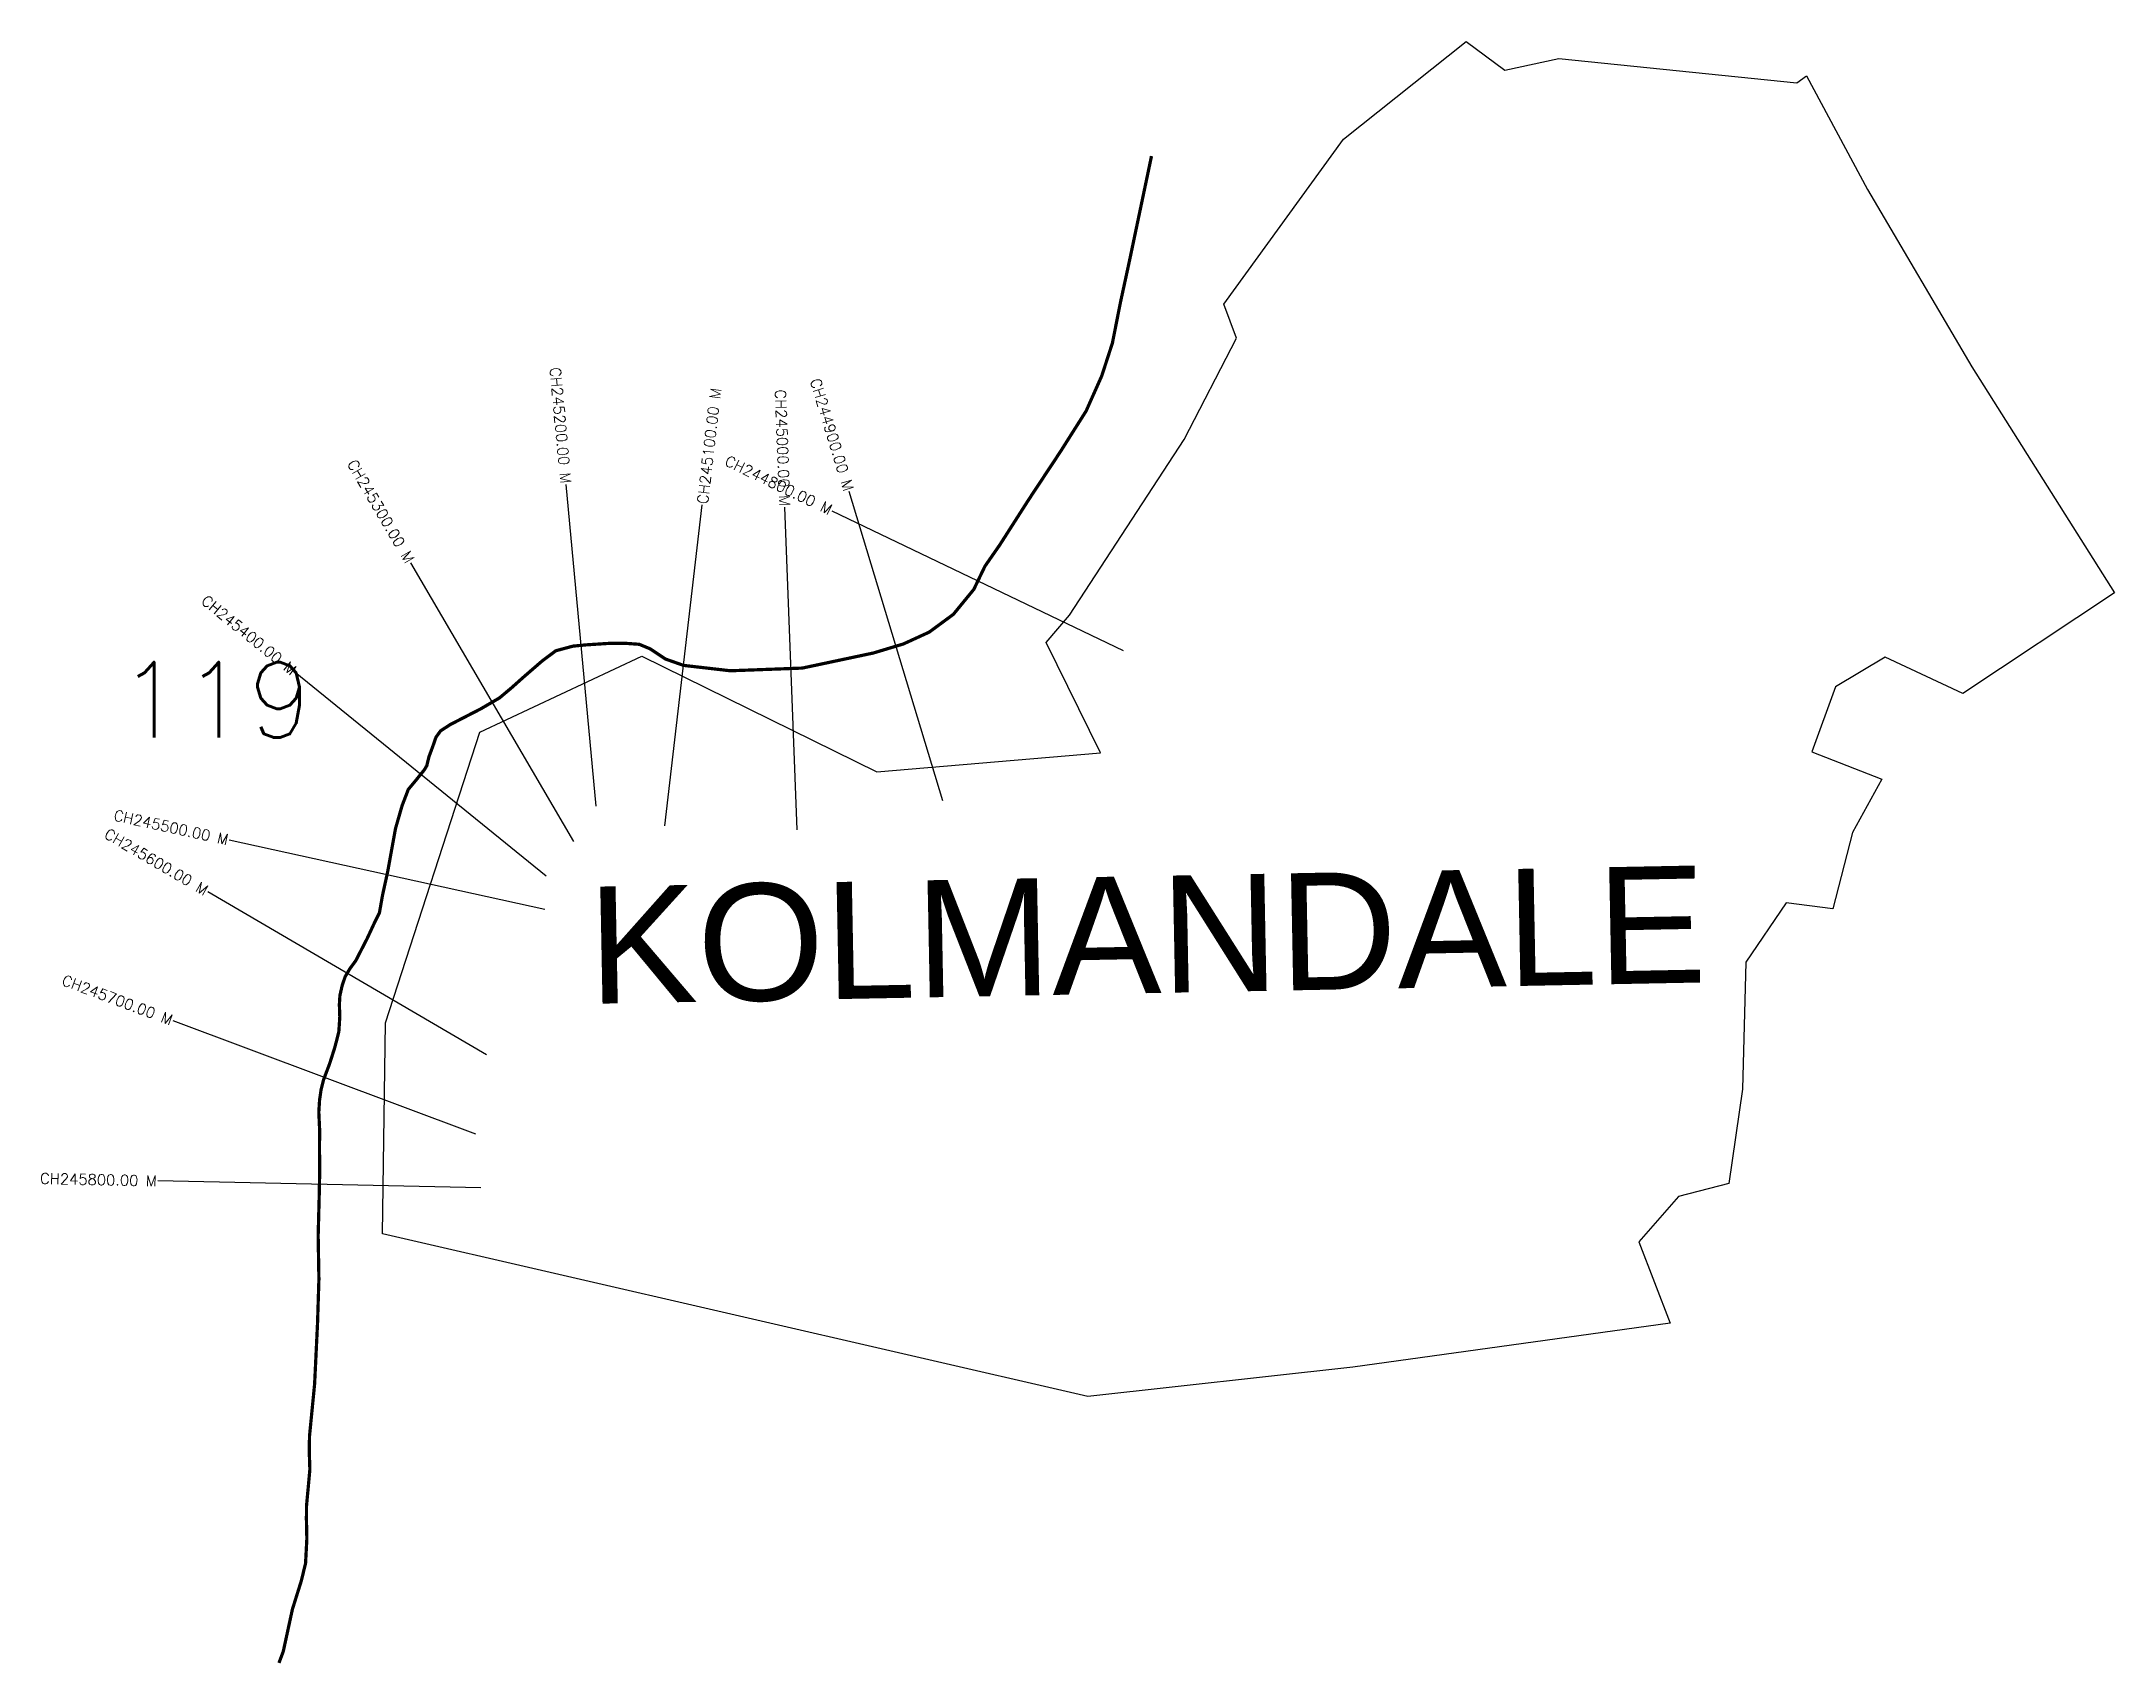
# Model space of a CAD drawing. Header units: metres. Extents: x 278492 to 280417, y 2046217 to 2047724.
import ezdxf
from ezdxf.enums import TextEntityAlignment as Align

# ---------------------------------------------------------------- set-up
doc = ezdxf.new("R2010")
doc.units = ezdxf.units.M
for name, color, linetype in [('CS', 134, 'Continuous'), ('CSMark', 6, 'Continuous'), ('NATURALLY PROTECTED', 3, 'Continuous'), ('village', 3, 'Continuous'), ('VILLAGE NAME', 250, 'Continuous')]:
    doc.layers.add(name, color=color, linetype=linetype)
doc.styles.get("Standard").update_dxf_attribs({"font": 'simplex.shx'})

msp = doc.modelspace()

# ---------------------------------------------------------------- linework, layer by layer
at = {"color": 6, "flags": 128}
msp.add_lwpolyline([(279814.8, 2047724.4), (279850.7, 2047697.6)], dxfattribs=at)
at = {"layer": 'CS'}
for p, q in [((279006.8, 2047014), (278978.9, 2047312.7)), ((279070.7, 2046995.8), (279105.4, 2047293.8)), ((279328.8, 2047019.1), (279241.8, 2047306.2)), ((279193.4, 2046992), (279182, 2047291.8)), ((279496.5, 2047158.2), (279226.1, 2047288.2)), ((278986.1, 2046981.2), (278834.8, 2047240.2)), ((278960.4, 2046949.1), (278727.4, 2047138.1)), ((278959.2, 2046918.2), (278666.1, 2046982.5)), ((278905, 2046783), (278646.1, 2046934.4)), ((278895, 2046709.5), (278614.1, 2046814.6)), ((278899.8, 2046659.4), (278599.9, 2046665.9))]:
    msp.add_line(p, q, dxfattribs=at)
at = {"layer": 'NATURALLY PROTECTED', "const_width": 3, "flags": 128}
msp.add_lwpolyline([(279522.5, 2047617.9), (279502, 2047520.4), (279493.6, 2047481.7), (279486.2, 2047444.2), (279476.3, 2047413.7), (279461.8, 2047381.1), (279437.9, 2047343.3), (279408.5, 2047298.8), (279381.6, 2047256.7), (279367.9, 2047237), (279357.5, 2047215.4), (279338.5, 2047192.2), (279316.1, 2047175.7), (279292.1, 2047164.7), (279264.2, 2047156.3), (279198.2, 2047142.3), (279131.5, 2047139.8), (279088, 2047144.8), (279071.2, 2047150.7), (279056.9, 2047160.2), (279046.8, 2047164.4), (279032.8, 2047165.4), (279018, 2047165.2), (278997.9, 2047163.9), (278985.4, 2047162.7), (278969.4, 2047158.4), (278956.8, 2047149), (278939.7, 2047134.2), (278928.4, 2047124.1), (278917.1, 2047114.6), (278899.8, 2047104.5), (278871.3, 2047089.8), (278862.4, 2047084), (278858.1, 2047078.1), (278855.2, 2047069.7), (278851.5, 2047059.7), (278849.6, 2047051.7), (278847.3, 2047047.8), (278839.3, 2047037.9), (278832.4, 2047029.6), (278826.6, 2047014.4), (278820.5, 2046993.2), (278813.2, 2046952.9), (278808.5, 2046931.5), (278805.6, 2046915.1), (278800.6, 2046904.9), (278794.2, 2046891.1), (278783.6, 2046870.5), (278778.1, 2046863), (278773.8, 2046855.7), (278771, 2046847.5), (278768.9, 2046838.2), (278768.4, 2046829.6), (278768.8, 2046818.4), (278767.9, 2046804.6), (278764.3, 2046790.4), (278759.3, 2046774.7), (278753.6, 2046759.6), (278751.4, 2046750.6), (278750, 2046741), (278749.3, 2046729.8), (278750.1, 2046712.6), (278749.9, 2046695.7), (278750.2, 2046677.8), (278749.6, 2046648.8), (278748.7, 2046614.9), (278749.4, 2046574.6), (278748.1, 2046533.3), (278745.4, 2046477.2), (278740.7, 2046429.3), (278740.4, 2046416), (278741, 2046397.8), (278738.4, 2046369.6), (278737.9, 2046364.2), (278737.8, 2046351.7), (278738.2, 2046333.5), (278737, 2046310.8), (278733.1, 2046294.6), (278724.8, 2046268.1), (278716.3, 2046228.9), (278712.3, 2046218.2)], dxfattribs=at)
at = {"layer": 'village', "color": 6}
for points in [[(278811.1, 2046812.7, 0), (278898.8, 2047082.8, 0), (279049.4, 2047153.4, 0), (279267.6, 2047046, 0), (279475.1, 2047063.7, 0), (279424.6, 2047166.1, 0), (279446.3, 2047191.5, 0), (279552.7, 2047354.6, 0), (279601.3, 2047448.9, 0), (279589.7, 2047480.2, 0), (279700.7, 2047633.5, 0), (279814.8, 2047724.4, 0)], [(279850.7, 2047697.6, 0), (279900.6, 2047708.6, 0), (280121.7, 2047685.9, 0), (280130.7, 2047692.5, 0), (280187.3, 2047586.7, 0), (280284.3, 2047422.2, 0), (280416.7, 2047212.2, 0), (280275.9, 2047118.6, 0), (280203.6, 2047152.3, 0), (280157.5, 2047125, 0), (280135.5, 2047064.5, 0), (280200.7, 2047039.2, 0), (280173.3, 2046989.6, 0), (280155.3, 2046918.6, 0), (280111.9, 2046924.1, 0), (280074.5, 2046869.1, 0), (280071.2, 2046751.1, 0), (280058.6, 2046663.6, 0), (280011.8, 2046651.6, 0), (279974.9, 2046609.4, 0), (280004, 2046533.9, 0), (279709.6, 2046493, 0), (279463.4, 2046465.7, 0), (278808.5, 2046616.8, 0), (278811.1, 2046812.7, 0)]]:
    msp.add_polyline3d(points, dxfattribs=at)

# ---------------------------------------------------------------- texts
at = {"insert": (278563.4, 2047147.8), "char_height": 70, "attachment_point": 1}
msp.add_mtext_dynamic_manual_height_columns('119', width=95.172, gutter_width=1, heights=[0], dxfattribs=at)
at = {"layer": 'CSMark'}
for s, rotation, p in [('CH245200.00 M', 275.33, (278978.8, 2047313.7)), ('CH244900.00 M', 286.8511, (279241.5, 2047307.2)), ('CH245000.00 M', 272.1738, (279182, 2047292.8)), ('CH245300.00 M', 300.2872, (278834.3, 2047241.1)), ('CH244800.00 M', 334.3134, (279225.2, 2047288.7)), ('CH245400.00 M', 320.9607, (278726.6, 2047138.7)), ('CH245500.00 M', 347.6319, (278665.2, 2046982.7)), ('CH245600.00 M', 329.6836, (278645.2, 2046934.9)), ('CH245700.00 M', 339.4806, (278613.1, 2046815)), ('CH245800.00 M', 358.755, (278598.9, 2046665.9))]:
    msp.add_text(s, height=10, rotation=rotation, dxfattribs=at).set_placement(p, align=Align.MIDDLE_RIGHT)
msp.add_text('CH245100.00 M', height=10, rotation=83.3577, dxfattribs=at).set_placement((279105.5, 2047294.8), align=Align.MIDDLE_LEFT)
at = {"layer": 'VILLAGE NAME', "insert": (278998.2, 2046939.1), "char_height": 108.748, "attachment_point": 1, "rotation": 1.1028}
msp.add_mtext_dynamic_manual_height_columns('{\\fArial|b0|i0|c0|p34;KOLMANDALE}', width=726.929, gutter_width=543.7, heights=[0], dxfattribs=at)

doc.saveas('drawing.dxf')
